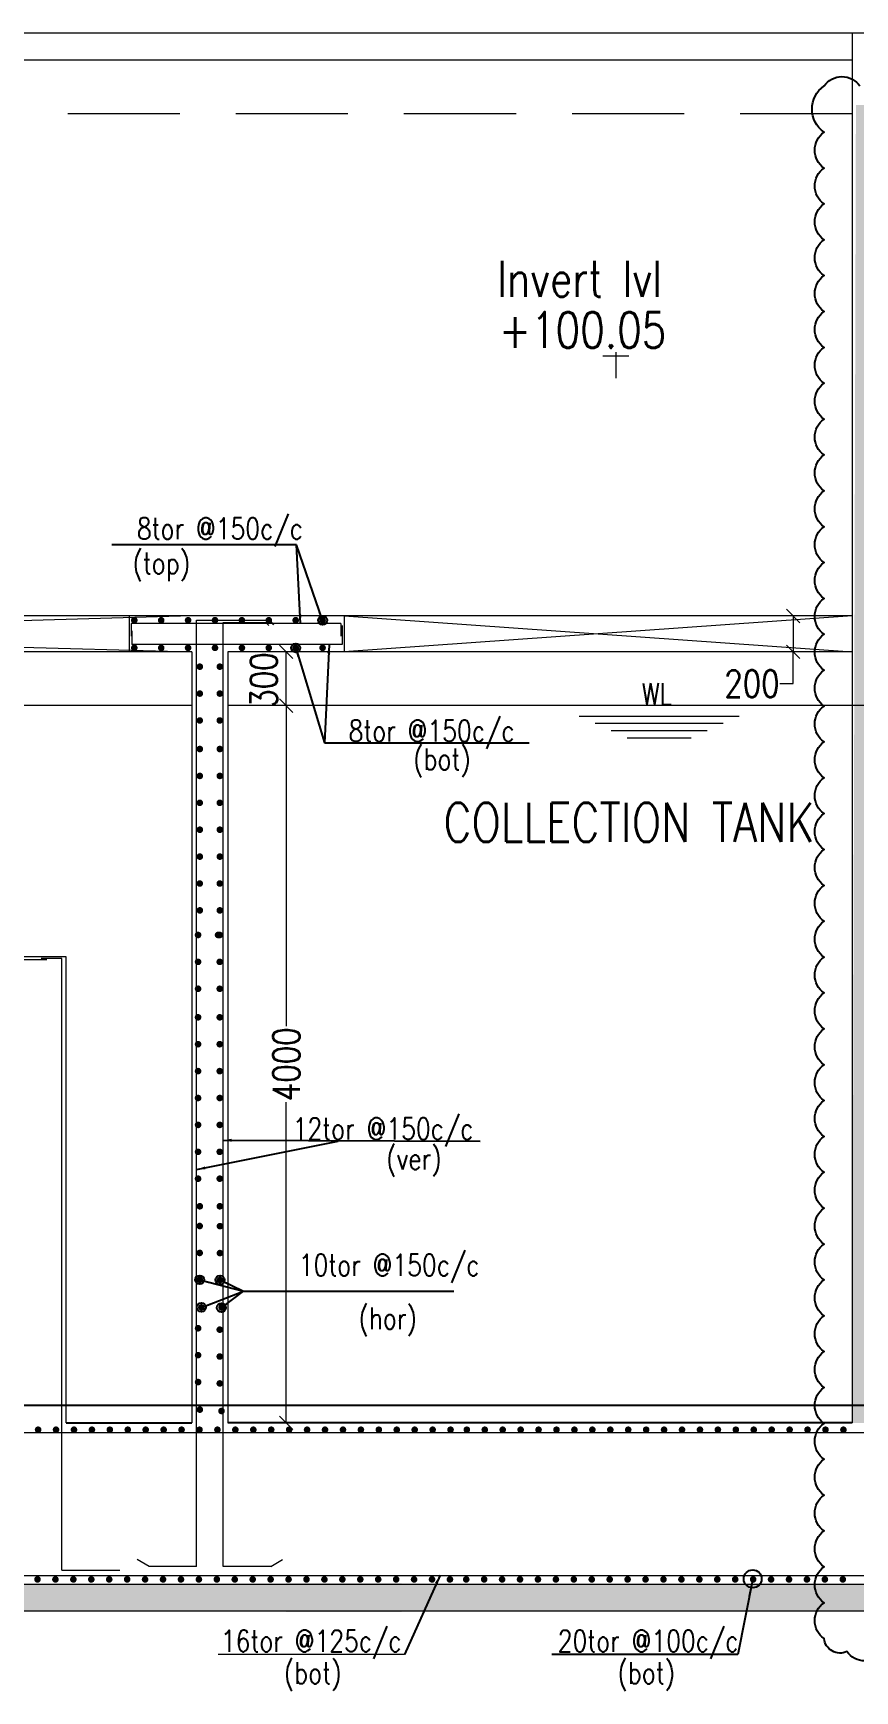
# Model space of a CAD drawing. Header units: millimetres. Extents: x -586673698 to -573385747, y -389867798 to -389752240.
# Drawn here: x -586602038 to -586597455, y -389859366 to -389850122 of the extents above; entities that cross this region are included whole.
import ezdxf
from ezdxf.enums import TextEntityAlignment as Align

# ---------------------------------------------------------------- set-up
doc = ezdxf.new("R2010")
doc.units = ezdxf.units.MM
doc.header["$LTSCALE"] = 100
doc.linetypes.add('( Hidden )', pattern=[0.375, 0.25, -0.125])
doc.linetypes.add('DASHED', pattern=[19.05, 12.7, -6.35])
for name, color, linetype, lineweight in [('dim', 11, 'Continuous', 13), ('FOOTING', 6, 'Continuous', 13), ('REIN', 1, 'Continuous', 20)]:
    doc.layers.add(name, color=color, linetype=linetype, lineweight=lineweight)
for name, color, linetype in [('DT-PL-SHAFT', 230, 'Continuous'), ('Layer1', 7, 'Continuous'), ('PL-TEXT', 241, 'Continuous'), ('text', 7, 'Continuous')]:
    doc.layers.add(name, color=color, linetype=linetype)
doc.styles.add('combine', font='romanc.shx', dxfattribs={"width": 0.8})
doc.styles.add('simplex-0.8', font='simplex.shx', dxfattribs={"width": 0.8})
doc.styles.add('TIMESNEWROMAN', font='times.ttf')
doc.dimstyles.new('75 ISO', dxfattribs={"dimtxt": 100, "dimasz": 75, "dimexe": 75, "dimexo": 0.7, "dimgap": 0.4, "dimtad": 0, "dimtoh": 1, "dimdec": 0, "dimdsep": 46, "dimtxsty": 'combine', "dimblk": 'OBLIQUE', "dimcen": 0, "dimclrd": 11, "dimclre": 2, "dimclrt": 4, "dimadec": 1, "dimazin": 2, "dimtfac": 1, "dimtdec": 0, "dimtmove": 2, "dimatfit": 3, "dimldrblk": 'OBLIQUE', "dimfxl": 0, "dimtolj": 1, "dimtzin": 0, "dimlwd": -1, "dimlwe": -1, "dimarcsym": 0})
doc.dimstyles.new('FOOTINF DIM', dxfattribs={"dimtxt": 250, "dimasz": 40, "dimexe": 50, "dimexo": 80, "dimgap": 35, "dimtad": 1, "dimtoh": 1, "dimdec": 0, "dimzin": 1, "dimdsep": 46, "dimtxsty": 'TIMESNEWROMAN', "dimblk": 'TICK', "dimcen": 2, "dimclrd": 7, "dimclre": 250, "dimclrt": 32, "dimadec": 1, "dimazin": 0, "dimtfac": 1, "dimtdec": 0, "dimtix": 1, "dimtmove": 1, "dimatfit": 3, "dimfxl": 0, "dimlwd": -1, "dimlwe": -1, "dimarcsym": 0})

# ---------------------------------------------------------------- blocks, each defined once
blk = doc.blocks.new('_Oblique')
at = {"color": 0, "linetype": 'ByBlock', "lineweight": -2}
blk.add_line((-0.5, -0.5), (0.5, 0.5), dxfattribs=at)
blk = doc.blocks.new('*D568')
at = {"layer": 'Defpoints', "color": 0, "transparency": 16777216}
for p in [(-586600626.1, -389853871.7), (-586600312.6, -389853871.7, 2.9), (-586600312.6, -389857871.6, 2.9)]:
    blk.add_point(p, dxfattribs=at)
at = {"layer": 'dim', "color": 2, "transparency": 16777216}
for p, q in [((-586600625.4, -389853871.7), (-586600676.1, -389853871.7)), ((-586600625.4, -389857871.6), (-586600676.1, -389857871.6))]:
    blk.add_line(p, q, dxfattribs=at)
at = {"layer": 'dim', "color": 11, "transparency": 16777216}
for p, q in [((-586600626.1, -389853871.7), (-586600626.1, -389855659.8)), ((-586600626.1, -389857871.6), (-586600626.1, -389856083.5))]:
    blk.add_line(p, q, dxfattribs=at)
at = {"layer": 'dim', "color": 11, "transparency": 16777216, "xscale": 75, "yscale": 75, "zscale": 75}
for p, rotation in [((-586600626.1, -389853871.7), 90), ((-586600626.1, -389857871.6), 270)]:
    blk.add_blockref('_Oblique', p, dxfattribs=dict(at, rotation=rotation))
at = {"layer": 'dim', "color": 4, "transparency": 16777216, "insert": (-586600626.1, -389855871.6), "char_height": 150, "attachment_point": 5, "rotation": 90, "style": 'simplex-0.8'}
blk.add_mtext('\\A1;4000', dxfattribs=at)
blk = doc.blocks.new('*D569')
at = {"layer": 'Defpoints', "color": 0, "transparency": 16777216}
for p in [(-586600626.1, -389853571.7), (-586600396.9, -389853571.7, 2.9), (-586600396.9, -389853871.7)]:
    blk.add_point(p, dxfattribs=at)
at = {"layer": 'dim', "color": 2, "transparency": 16777216}
for p, q in [((-586600625.4, -389853571.7), (-586600676.1, -389853571.7)), ((-586600625.4, -389853871.7), (-586600676.1, -389853871.7))]:
    blk.add_line(p, q, dxfattribs=at)
at = {"layer": 'dim', "color": 11, "transparency": 16777216}
blk.add_line((-586600626.1, -389853871.7), (-586600626.1, -389853571.7), dxfattribs=at)
at = {"layer": 'dim', "color": 11, "transparency": 16777216, "xscale": 75, "yscale": 75, "zscale": 75}
for p, rotation in [((-586600626.1, -389853571.7), 90), ((-586600626.1, -389853871.7), 270)]:
    blk.add_blockref('_Oblique', p, dxfattribs=dict(at, rotation=rotation))
at = {"layer": 'dim', "color": 4, "transparency": 16777216, "insert": (-586600751.3, -389853728.7), "char_height": 150, "attachment_point": 5, "rotation": 90, "style": 'simplex-0.8'}
blk.add_mtext('\\A1;300', dxfattribs=at)
blk = doc.blocks.new('TICK')
at = {"color": 13, "const_width": 0.1}
for points in [[(0, -3), (0, 3)], [(-2.121, -2.121), (2.121, 2.121)], [(-3, 0), (3, 0)]]:
    blk.add_lwpolyline(points, dxfattribs=at)
blk = doc.blocks.new('*D604')
at = {"layer": 'Defpoints', "color": 0, "transparency": 16777216}
for p in [(-586597490.5, -389853371.7, 6.1), (-586597799.4, -389853571.7), (-586597490.5, -389853571.7, 6.1)]:
    blk.add_point(p, dxfattribs=at)
at = {"layer": 'dim', "color": 2, "transparency": 16777216}
for p, q in [((-586597798.7, -389853371.7), (-586597849.4, -389853371.7)), ((-586597798.7, -389853571.7), (-586597849.4, -389853571.7))]:
    blk.add_line(p, q, dxfattribs=at)
at = {"layer": 'dim', "color": 11, "transparency": 16777216}
for p, q in [((-586597799.4, -389853371.7), (-586597799.4, -389853571.7)), ((-586597799.4, -389853748.9), (-586597799.4, -389853571.7)), ((-586597874.4, -389853748.9), (-586597799.4, -389853748.9))]:
    blk.add_line(p, q, dxfattribs=at)
at = {"layer": 'dim', "color": 11, "transparency": 16777216, "xscale": 75, "yscale": 75, "zscale": 75}
for p, rotation in [((-586597799.4, -389853371.7), 90), ((-586597799.4, -389853571.7), 270)]:
    blk.add_blockref('_Oblique', p, dxfattribs=dict(at, rotation=rotation))
at = {"layer": 'dim', "color": 4, "transparency": 16777216, "insert": (-586598029.1, -389853748.9), "char_height": 150, "attachment_point": 5, "style": 'simplex-0.8'}
blk.add_mtext('\\A1;200', dxfattribs=at)
blk = doc.blocks.new('*U537')
at = {"layer": 'REIN', "lineweight": 13, "const_width": 18.4}
blk.add_lwpolyline([(9.2, 0, -1), (-9.2, 0, -1)], format="xyb", close=True, dxfattribs=at)

msp = doc.modelspace()

# ---------------------------------------------------------------- hatches: boundary and pattern name
at = {"layer": 'dim', "lineweight": 5}
h = msp.add_hatch(dxfattribs=at)
h.set_pattern_fill('AR-CONC', color=8, angle=90)
h.set_pattern_definition([(320, (-586597128.01, -389423435.18), (-15.939086, -182.18467), [19.05, -209.55]), (265, (-586597128, -389423435.18), (191.056845, 35.24342), [15.24, -167.640584]), (10.451445, (-586597129.34, -389423450.36), (175.11775, -146.94125), [16.19001, -178.090245]), (316.1842, (-586597077.2, -389423435.18), (-42.04233, -271.07904), [28.575, -314.325]), (6.63556, (-586597080.7, -389423457.77), (247.42612, -237.40413), [24.28502, -267.1356]), (261.18415, (-586597077.2, -389423435.18), (247.42612, -237.40413), [22.85997, -251.45973]), (291, (-586597089.91, -389423460.58), (-102.2652, -151.61439), [19.05, -209.55]), (236, (-586597089.9, -389423460.58), (184.18797, -61.80203), [15.24, -167.64]), (341.451445, (-586597098.43, -389423473.21), (81.92277, -213.41642), [16.19001, -178.08994]), (307.5, (-586597128.01, -389423435.176), (84.555039, -3.088603), [0, -165.608, 0, -170.18, 0, -168.275]), (277.5, (-586597128.01, -389423435.18), (100.180575, -66.819663), [0, -97.028, 0, -161.798, 0, -64.135]), (237.5, (-586597128.01, -389423378.534), (-5.728744, -135.590595), [0, -63.5, 0, -198.12, 0, -262.89]), (227.5, (-586597128.01, -389423353.13), (25.42649, -148.12918), [0, -82.55, 0, -131.572, 0, -186.69])])
h.paths.add_polyline_path([(-586597152.8, -389857871.6), (-586597469.8, -389857871.6), (-586597449.4, -389850521.6), (-586597149.1, -389850521.6)])
h.paths.add_polyline_path([(-586597284.2, -389856591), (-586597284.2, -389856591), (-586597444.8, -389856591), (-586597444.8, -389856591), (-586597364.5, -389856591)], flags=16)
h = msp.add_hatch(dxfattribs=at)
h.set_pattern_fill('AR-CONC', color=8, angle=180)
h.set_pattern_definition([(50, (-587022902.16, -389858609.28), (182.18467, -15.939086), [19.05, -209.55]), (355, (-587022902.16, -389858609.28), (-35.24342, 191.056845), [15.24, -167.640584]), (100.451445, (-587022886.98, -389858610.61), (146.94125, 175.11775), [16.19001, -178.090245]), (46.1842, (-587022902.16, -389858558.48), (271.07904, -42.04233), [28.575, -314.325]), (96.63556, (-587022879.57, -389858562), (237.40413, 247.42612), [24.28502, -267.1356]), (351.18415, (-587022902.16, -389858558.48), (237.40413, 247.42612), [22.85997, -251.45973]), (21, (-587022876.76, -389858571.18), (151.61439, -102.2652), [19.05, -209.55]), (326, (-587022876.76, -389858571.18), (61.80203, 184.18797), [15.24, -167.64]), (71.451445, (-587022864.12, -389858579.7), (213.41642, 81.92277), [16.19001, -178.08994]), (37.5, (-587022902.16, -389858609.284), (3.088603, 84.555039), [0, -165.608, 0, -170.18, 0, -168.275]), (7.5, (-587022902.16, -389858609.28), (66.819663, 100.180575), [0, -97.028, 0, -161.798, 0, -64.135]), (327.5, (-587022958.8, -389858609.284), (135.590595, -5.728744), [0, -63.5, 0, -198.12, 0, -262.89]), (317.5, (-587022984.2, -389858609.28), (148.12918, 25.42649), [0, -82.55, 0, -131.572, 0, -186.69])])
h.paths.add_polyline_path([(-586599293.9, -389858771.6), (-586599293.9, -389858921.6), (-586609519, -389858921.6), (-586609519, -389858771.6)])
h.paths.add_polyline_path([(-586602808.3, -389858765.5), (-586603452.6, -389858765.5), (-586603452.6, -389858926.1), (-586602808.3, -389858926.1)], flags=9)
h = msp.add_hatch(dxfattribs=at)
h.set_pattern_fill('AR-CONC', color=8, angle=180)
h.set_pattern_definition([(50, (-587020076.6, -389858609.28), (182.18467, -15.939086), [19.05, -209.55]), (355, (-587020076.6, -389858609.28), (-35.24342, 191.056845), [15.24, -167.640584]), (100.451445, (-587020061.41, -389858610.61), (146.94125, 175.11775), [16.19001, -178.090245]), (46.1842, (-587020076.6, -389858558.48), (271.07904, -42.04233), [28.575, -314.325]), (96.63556, (-587020054, -389858562), (237.40413, 247.42612), [24.28502, -267.1356]), (351.18415, (-587020076.6, -389858558.48), (237.40413, 247.42612), [22.85997, -251.45973]), (21, (-587020051.2, -389858571.18), (151.61439, -102.2652), [19.05, -209.55]), (326, (-587020051.2, -389858571.18), (61.80203, 184.18797), [15.24, -167.64]), (71.451445, (-587020038.56, -389858579.7), (213.41642, 81.92277), [16.19001, -178.08994]), (37.5, (-587020076.59, -389858609.284), (3.088603, 84.555039), [0, -165.608, 0, -170.18, 0, -168.275]), (7.5, (-587020076.59, -389858609.28), (66.819663, 100.180575), [0, -97.028, 0, -161.798, 0, -64.135]), (327.5, (-587020133.235, -389858609.284), (135.590595, -5.728744), [0, -63.5, 0, -198.12, 0, -262.89]), (317.5, (-587020158.64, -389858609.28), (148.12918, 25.42649), [0, -82.55, 0, -131.572, 0, -186.69])])
h.paths.add_polyline_path([(-586594181.6, -389858771.6), (-586594181.6, -389858921.6), (-586606693.4, -389858921.6), (-586606693.4, -389858771.6)])
h.paths.add_polyline_path([(-586599982.7, -389858765.5), (-586600627.1, -389858765.5), (-586600627.1, -389858926.1), (-586599982.7, -389858926.1)])

# ---------------------------------------------------------------- linework, layer by layer
msp.add_line((-586613352.8, -389857771.6, -1278), (-586591900.4, -389857771.6, -1278))
at = {"color": 3}
for p, q in [((-586601852.7, -389857871.6, -655.6), (-586601152.3, -389857871.7, 1221.9)), ((-586597469.8, -389857871.6, 1263.5), (-586600952.7, -389857871.7, -1292.1))]:
    msp.add_line(p, q, dxfattribs=at)
at = {"color": 0, "elevation": -1258.3}
msp.add_lwpolyline([(-586597299.4, -389859146.2, -0.520567), (-586597499.4, -389859146.2, -0.520567), (-586597627.1, -389859073.9, -0.520567), (-586597627.1, -389858873.9, -0.520567), (-586597627.1, -389858673.9, -0.520567), (-586597627.1, -389858473.9, -0.520567), (-586597627.1, -389858273.9, -0.520567), (-586597627.1, -389858073.9, -0.520567), (-586597627.1, -389857873.9, -0.520567), (-586597627.1, -389857673.9, -0.520567), (-586597627.1, -389857473.9, -0.520567), (-586597627.1, -389857273.9, -0.520567), (-586597627.1, -389857073.9, -0.520567), (-586597627.1, -389856873.9, -0.520567), (-586597627.1, -389856673.9, -0.520567), (-586597627.1, -389856473.9, -0.520567), (-586597627.1, -389856273.9, -0.520567), (-586597627.1, -389856073.9, -0.520567), (-586597627.1, -389855873.9, -0.520567), (-586597627.1, -389855673.9, -0.520567), (-586597627.1, -389855473.9, -0.520567), (-586597627.1, -389855273.9, -0.520567), (-586597627.1, -389855073.9, -0.520567), (-586597627.1, -389854873.9, -0.520567), (-586597627.1, -389854673.9, -0.520567), (-586597627.1, -389854473.9, -0.520567), (-586597627.1, -389854273.9, -0.520567), (-586597627.1, -389854073.9, -0.520567), (-586597627.1, -389853873.9, -0.520567), (-586597627.1, -389853673.9, -0.520567), (-586597627.1, -389853473.9, -0.520567), (-586597627.1, -389853273.9, -0.520567), (-586597627.1, -389853073.9, -0.520567), (-586597627.1, -389852873.9, -0.520567), (-586597627.1, -389852673.9, -0.520567), (-586597627.1, -389852473.9, -0.520567), (-586597627.1, -389852273.9, -0.520567), (-586597627.1, -389852073.9, -0.520567), (-586597627.1, -389851873.9, -0.520567), (-586597627.1, -389851673.9, -0.520567), (-586597627.1, -389851473.9, -0.520567), (-586597627.1, -389851273.9, -0.520567), (-586597627.1, -389851073.9, -0.520567), (-586597627.1, -389850873.9, -0.520567), (-586597627.1, -389850673.9, -0.520567), (-586597627.1, -389850416.3, -0.520567), (-586597427.1, -389850416.3, -0.520567)], format="xyb", dxfattribs=at)
at = {"color": 11, "lineweight": 5, "elevation": -1282.2}
msp.add_lwpolyline([(-586599967.3, -389859162.4), (-586599967.3, -389859162.4), (-586601005.6, -389859162.4)], dxfattribs=at)
at = {"layer": 'dim'}
msp.add_line((-586599694.1, -389857136.8, -1281.9), (-586600864.1, -389857136.8, -1285.1), dxfattribs=at)
at = {"layer": 'DT-PL-SHAFT', "color": 8, "lineweight": 0, "ltscale": 5}
msp.add_line((-586608403.2, -389853371.7, -37.9), (-586601152.3, -389853571.7, -30.6), dxfattribs=at)
at = {"layer": 'DT-PL-SHAFT', "color": 8, "linetype": 'DASHED', "lineweight": 15, "ltscale": 25}
for p, q in [((-586601152.3, -389853371.7, -30.6), (-586608403.2, -389853571.7, -37.9)), ((-586600302.7, -389853371.7, -38.6), (-586597469.8, -389853571.7, -1289.9)), ((-586597469.8, -389853371.7, -1289.9), (-586600302.7, -389853571.7, -1295))]:
    msp.add_line(p, q, dxfattribs=at)
at = {"layer": 'DT-PL-SHAFT', "color": 3, "linetype": '( Hidden )', "lineweight": 15, "ltscale": 25, "elevation": -1292.9}
msp.add_lwpolyline([(-586597469.8, -389850571.6), (-586628603.3, -389850571.6)], dxfattribs=at)
at = {"layer": 'DT-PL-SHAFT', "color": 251, "lineweight": 15, "ltscale": 5, "true_color": 0x636466}
for points, elevation in [([(-586598788.5, -389851900.6), (-586598788.5, -389852046.3)], -1293), ([(-586598715.7, -389851923.4), (-586598861.4, -389851923.4)], -1290.1)]:
    msp.add_lwpolyline(points, dxfattribs=dict(at, elevation=elevation))
at = {"layer": 'DT-PL-SHAFT', "color": 8, "lineweight": 15, "ltscale": 5}
for points, elevation in [([(-586601152.7, -389853871.3), (-586613352.7, -389853871.3)], -1289.9), ([(-586597152.7, -389853871.7), (-586600952.7, -389853871.7)], -1289.9), ([(-586598992.4, -389853929.8), (-586598100.8, -389853929.8)], -1292.9), ([(-586598903.5, -389853970.2), (-586598189.7, -389853970.2)], -1292.9), ([(-586598814.6, -389854010.6), (-586598278.6, -389854010.6)], -1292.9), ([(-586598725.7, -389854050.9), (-586598367.5, -389854050.9)], -1292.9)]:
    msp.add_lwpolyline(points, dxfattribs=dict(at, elevation=elevation))
at = {"layer": 'FOOTING', "color": 3, "linetype": 'Continuous', "lineweight": 9, "ltscale": 0.8}
for p, q in [((-586597469.8, -389850121.6, -34.1), (-586597469.8, -389857871.6, 1263.5)), ((-586601502.4, -389853371.7, -1292.1), (-586601502.4, -389853571.7, -1292.1)), ((-586601052.3, -389853371.7, -36.8), (-586601052.3, -389853371.7, -36.8)), ((-586600302.7, -389853371.7, -38.6), (-586600302.7, -389853571.7, -38.7)), ((-586601152.3, -389853571.7, 1218.9), (-586601152.3, -389857871.7, 1221.9)), ((-586600952.7, -389853571.7, -1292.1), (-586600952.7, -389857871.7, -1292.1)), ((-586601852.7, -389855271.6, -708.1), (-586602152.7, -389855271.6, -708.1)), ((-586601852.7, -389857871.6, -655.6), (-586601852.7, -389855271.6, -708.1)), ((-586596552.7, -389858771.6, -1281), (-586613352.7, -389858771.6, -1292.8)), ((-586594181.6, -389858921.6, -1278), (-586613202.7, -389858921.6, -1289.7))]:
    msp.add_line(p, q, dxfattribs=at)
for points, elevation in [([(-586597152.7, -389850121.6), (-586628903.3, -389850121.6)], -1292.9), ([(-586597469.8, -389850271.6), (-586628603.3, -389850271.6)], -1292.9), ([(-586601039.7, -389853371.7), (-586613652.7, -389853371.7)], -1289.9), ([(-586597469.8, -389853371.7), (-586601051.9, -389853371.7)], -1289.9), ([(-586601152.7, -389853571.7), (-586610152.7, -389853571.7)], -1289.9), ([(-586597469.8, -389853571.7), (-586600952.7, -389853571.7)], -1289.9)]:
    msp.add_lwpolyline(points, dxfattribs=dict(at, elevation=elevation))
at = {"layer": 'REIN', "lineweight": 13}
for p, q in [((-586601126.8, -389858672.3, -26.6), (-586601126.8, -389853394.9, 1222.4)), ((-586601126.8, -389853394.9, 1222.4), (-586600719.7, -389853394.9, -1286.8)), ((-586600719.7, -389853394.9, -1286.8), (-586600698, -389853420.9, -1289.9)), ((-586600768.7, -389853414.3, -39.3), (-586601491.5, -389853414.3, -1300.7)), ((-586601491.5, -389853414.3, -1300.8), (-586601491.5, -389853483.8, -1300.8)), ((-586601487.1, -389853455, -1304.4), (-586601487.1, -389853530.7, -1304.4)), ((-586600321.8, -389853414.3, -41.2), (-586601019.3, -389853414.3, -39.2)), ((-586600977.3, -389858672.3, -2535.8), (-586600977.3, -389853407.8, -1286.7)), ((-586600977.3, -389853407.8, -1286.7), (-586600740.4, -389853407.8, -1286.7)), ((-586600740.4, -389853407.8, -1286.7), (-586600724, -389853425, -1289.9)), ((-586600321.8, -389853414.3, -41.2), (-586600321.8, -389853483.8, -41.2)), ((-586600313.8, -389853425.5, -44.8), (-586600313.8, -389853530.7, -44.3)), ((-586600760.7, -389853530.7, -42.4), (-586601487.1, -389853530.7, -1303.8)), ((-586600313.8, -389853530.7, -44.3), (-586601134.6, -389853530.7, 1217)), ((-586602127.7, -389855287.7, -708.1), (-586601961.3, -389855287.7, -708.1)), ((-586601877.7, -389855281.6, -708.1), (-586601993.1, -389855281.6, -708.1)), ((-586601877.7, -389858692, -1948.4), (-586601877.7, -389855281.6, -708.1)), ((-586594287.4, -389857928, -16.6), (-586613615.2, -389857925.9, 17.3)), ((-586601391.3, -389858672.3, -26.6), (-586601456.7, -389858633.2, -32.7)), ((-586600712.8, -389858672.3, -2532.7), (-586600647.4, -389858633.2, -2538.9)), ((-586614255.7, -389858722.3, -1322), (-586594313.3, -389858721.6, -5.9)), ((-586601877.7, -389858692, -1948.4), (-586601554, -389858692, -1948.4)), ((-586601126.8, -389858672.3, -26.6), (-586601391.3, -389858672.3, -26.6)), ((-586600712.8, -389858672.3, -2532.7), (-586600977.3, -389858672.3, -2532.7))]:
    msp.add_line(p, q, dxfattribs=at)
at = {"layer": 'REIN', "lineweight": 13, "const_width": 18.4}
for points, elevation in [([(-586601482.7, -389853395.4, 1), (-586601464.3, -389853395.4, 1)], -1296), ([(-586601332.7, -389853395.4, 1), (-586601314.3, -389853395.4, 1)], -1296), ([(-586601182.7, -389853395.4, 1), (-586601164.3, -389853395.4, 1)], -1296), ([(-586601032.7, -389853395.4, 1), (-586601014.3, -389853395.4, 1)], -1296), ([(-586600882.7, -389853395.4, 1), (-586600864.3, -389853395.4, 1)], -1296), ([(-586600732.7, -389853395.4, 1), (-586600714.3, -389853395.4, 1)], -1296), ([(-586600582.7, -389853395.4, 1), (-586600564.3, -389853395.4, 1)], -1296), ([(-586600432.7, -389853395.4, 1), (-586600414.3, -389853395.4, 1)], -1296), ([(-586601482.7, -389853549.5, 1), (-586601464.3, -389853549.5, 1)], -1296), ([(-586601332.7, -389853549.5, 1), (-586601314.3, -389853549.5, 1)], -1296), ([(-586601182.7, -389853549.5, 1), (-586601164.3, -389853549.5, 1)], -1296), ([(-586601032.7, -389853549.5, 1), (-586601014.3, -389853549.5, 1)], -1296), ([(-586600882.7, -389853549.5, 1), (-586600864.3, -389853549.5, 1)], -1296), ([(-586600732.7, -389853549.5, 1), (-586600714.3, -389853549.5, 1)], -1296), ([(-586600582.7, -389853549.5, 1), (-586600564.3, -389853549.5, 1)], -1296), ([(-586600432.7, -389853549.5, 1), (-586600414.3, -389853549.5, 1)], -1296), ([(-586601117.4, -389853654.4, 1), (-586601099, -389853654.4, 1)], -5.7), ([(-586601005.9, -389853654.4, 1), (-586600987.5, -389853654.4, 1)], -5.7), ([(-586601117.4, -389853804.4, 1), (-586601099, -389853804.4, 1)], -5.7), ([(-586601005.9, -389853804.4, 1), (-586600987.5, -389853804.4, 1)], -5.7), ([(-586601117.4, -389853954.4, 1), (-586601099, -389853954.4, 1)], -5.7), ([(-586601005.9, -389853954.4, 1), (-586600987.5, -389853954.4, 1)], -5.7), ([(-586601117.4, -389854113.6, 1), (-586601099, -389854113.6, 1)], -5.7), ([(-586601005.9, -389854113.6, 1), (-586600987.5, -389854113.6, 1)], -5.7), ([(-586601117.4, -389854263.6, 1), (-586601099, -389854263.6, 1)], -5.7), ([(-586601005.9, -389854263.6, 1), (-586600987.5, -389854263.6, 1)], -5.7), ([(-586601117.4, -389854413.6, 1), (-586601099, -389854413.6, 1)], -5.7), ([(-586601005.9, -389854413.6, 1), (-586600987.5, -389854413.6, 1)], -5.7), ([(-586601117.4, -389854563.6, 1), (-586601099, -389854563.6, 1)], -5.7), ([(-586601005.9, -389854563.6, 1), (-586600987.5, -389854563.6, 1)], -5.7), ([(-586601117.4, -389854713.6, 1), (-586601099, -389854713.6, 1)], -5.7), ([(-586601005.9, -389854713.6, 1), (-586600987.5, -389854713.6, 1)], -5.7), ([(-586601117.4, -389854863.6, 1), (-586601099, -389854863.6, 1)], -5.7), ([(-586601005.9, -389854863.6, 1), (-586600987.5, -389854863.6, 1)], -5.7), ([(-586601117.4, -389855013.4, 1), (-586601099, -389855013.4, 1)], -5.7), ([(-586601117.4, -389855013.6, 1), (-586601099, -389855013.6, 1)], -5.7), ([(-586601005.9, -389855013.4, 1), (-586600987.5, -389855013.4, 1)], -5.7), ([(-586601005.9, -389855013.6, 1), (-586600987.5, -389855013.6, 1)], -5.7), ([(-586601127, -389855150.5, 1), (-586601108.6, -389855150.5, 1)], 792.9), ([(-586601127, -389855150.5, 1), (-586601108.6, -389855150.5, 1)], 792.9), ([(-586601015.5, -389855150.5, 1), (-586600997.1, -389855150.5, 1)], 792.9), ([(-586601006.3, -389855150.5, 1), (-586600987.9, -389855150.5, 1)], 792.9), ([(-586601127, -389855300.5, 1), (-586601108.6, -389855300.5, 1)], 792.9), ([(-586601006.3, -389855300.5, 1), (-586600987.9, -389855300.5, 1)], 792.9), ([(-586601127, -389855450.5, 1), (-586601108.6, -389855450.5, 1)], 792.9), ([(-586601006.3, -389855450.5, 1), (-586600987.9, -389855450.5, 1)], 792.9), ([(-586601127, -389855609.7, 1), (-586601108.6, -389855609.7, 1)], 792.9), ([(-586601006.3, -389855609.7, 1), (-586600987.9, -389855609.7, 1)], 792.9), ([(-586601127, -389855759.7, 1), (-586601108.6, -389855759.7, 1)], 792.9), ([(-586601006.3, -389855759.7, 1), (-586600987.9, -389855759.7, 1)], 792.9), ([(-586601127, -389855909.7, 1), (-586601108.6, -389855909.7, 1)], 792.9), ([(-586601006.3, -389855909.7, 1), (-586600987.9, -389855909.7, 1)], 792.9), ([(-586601127, -389856059.7, 1), (-586601108.6, -389856059.7, 1)], 792.9), ([(-586601006.3, -389856059.7, 1), (-586600987.9, -389856059.7, 1)], 792.9), ([(-586601127, -389856209.7, 1), (-586601108.6, -389856209.7, 1)], 792.9), ([(-586601006.3, -389856209.7, 1), (-586600987.9, -389856209.7, 1)], 792.9), ([(-586601127, -389856359.7, 1), (-586601108.6, -389856359.7, 1)], 792.9), ([(-586601006.3, -389856359.7, 1), (-586600987.9, -389856359.7, 1)], 792.9), ([(-586601127, -389856509.6, 1), (-586601108.6, -389856509.6, 1)], 792.9), ([(-586601127, -389856509.7, 1), (-586601108.6, -389856509.7, 1)], 792.9), ([(-586601006.3, -389856509.6, 1), (-586600987.9, -389856509.6, 1)], 792.9), ([(-586601006.3, -389856509.7, 1), (-586600987.9, -389856509.7, 1)], 792.9), ([(-586601117.4, -389856663.4, 1), (-586601099, -389856663.4, 1)], -5.7), ([(-586601005.9, -389856663.4, 1), (-586600987.5, -389856663.4, 1)], -5.7), ([(-586601118.1, -389856773.5, 1), (-586601099.7, -389856773.5, 1)], -1295.1), ([(-586601005.1, -389856774.5, 1), (-586600986.7, -389856774.5, 1)], -1295.1), ([(-586601118.1, -389856923.5, 1), (-586601099.7, -389856923.5, 1)], -1295.1), ([(-586601005.1, -389856924.5, 1), (-586600986.7, -389856924.5, 1)], -1295.1), ([(-586601118.1, -389857073.5, 1), (-586601099.7, -389857073.5, 1)], -1295.1), ([(-586601005.1, -389857074.5, 1), (-586600986.7, -389857074.5, 1)], -1295.1), ([(-586601108.5, -389857227.2, 1), (-586601090.1, -389857227.2, 1)], -2093.7), ([(-586600995.5, -389857228.2, 1), (-586600977.1, -389857228.2, 1)], -2093.7), ([(-586601126.8, -389857343.7, 1), (-586601108.4, -389857343.7, 1)], 200.1), ([(-586601006.2, -389857351.3, 1), (-586600987.8, -389857351.3, 1)], -1295.1), ([(-586601126.8, -389857493.7, 1), (-586601108.4, -389857493.7, 1)], 200.1), ([(-586601006.2, -389857501.3, 1), (-586600987.8, -389857501.3, 1)], -1295.1), ([(-586601126.8, -389857643.7, 1), (-586601108.4, -389857643.7, 1)], 200.1), ([(-586601006.2, -389857651.3, 1), (-586600987.8, -389857651.3, 1)], -1295.1), ([(-586601117.2, -389857797.4, 1), (-586601098.8, -389857797.4, 1)], -598.5), ([(-586600996.6, -389857805, 1), (-586600978.2, -389857805, 1)], -2093.7)]:
    msp.add_lwpolyline(points, format="xyb", close=True, dxfattribs=dict(at, elevation=elevation))

# ---------------------------------------------------------------- block references
at = {"layer": 'Layer1', "color": 0, "linetype": 'ByBlock', "lineweight": -2, "extrusion": (0, 0, -1), "zscale": -1}
for p in [(586602009.9, -389857909.5), (586601909.9, -389857909.5), (586601809.9, -389857909.5), (586601709.9, -389857909.5), (586601609.9, -389857909.5), (586601509.9, -389857909.5), (586601409.9, -389857909.5), (586601309.9, -389857909.5), (586601209.9, -389857909.5), (586601109.9, -389857909.5), (586601009.9, -389857909.5), (586600909.9, -389857909.5), (586600809.9, -389857909.5), (586600709.9, -389857909.5), (586600609.9, -389857909.5), (586600509.9, -389857909.5), (586600409.9, -389857909.5), (586600309.9, -389857909.5), (586600209.9, -389857909.5), (586600109.9, -389857909.5), (586600009.9, -389857909.5), (586599909.9, -389857909.5), (586599809.9, -389857909.5), (586599709.9, -389857909.5), (586599619.1, -389857909.5), (586599519.1, -389857909.5), (586599419.1, -389857909.5), (586599419.1, -389857909.5), (586599319.1, -389857909.5), (586599219.1, -389857909.5), (586599119.1, -389857909.5), (586599019.1, -389857909.5), (586598919.1, -389857909.5), (586598819.1, -389857909.5), (586598719.1, -389857909.5), (586598619.1, -389857909.5), (586598519.1, -389857909.5), (586598419.1, -389857909.5), (586598319.1, -389857909.5), (586598219.1, -389857909.5), (586598119.1, -389857909.5), (586598019.1, -389857909.5), (586597919.1, -389857909.5), (586597819.1, -389857909.5), (586597719.1, -389857909.5), (586597619.1, -389857909.5), (586597519.1, -389857909.5), (586602013.3, -389858744.2), (586601913.3, -389858744.2), (586601813.3, -389858744.2), (586601713.3, -389858744.2), (586601613.3, -389858744.2), (586601513.3, -389858744.2), (586601413.3, -389858744.2), (586601313.3, -389858744.2), (586601213.3, -389858744.2), (586601113.3, -389858744.2), (586601013.3, -389858744.2), (586600913.3, -389858744.2), (586600813.3, -389858744.2), (586600713.3, -389858744.2), (586600613.3, -389858744.2), (586600513.3, -389858744.2), (586600413.3, -389858744.2), (586600313.3, -389858744.2), (586600213.3, -389858744.2), (586600113.3, -389858744.2), (586600013.3, -389858744.2), (586599913.3, -389858744.2), (586599813.3, -389858744.2), (586599713.3, -389858744.2), (586599622.5, -389858744.2), (586599522.5, -389858744.2), (586599422.5, -389858744.2), (586599422.5, -389858744.2), (586599322.5, -389858744.2), (586599222.5, -389858744.2), (586599122.5, -389858744.2), (586599022.5, -389858744.2), (586598922.5, -389858744.2), (586598822.5, -389858744.2), (586598722.5, -389858744.2), (586598622.5, -389858744.2), (586598522.5, -389858744.2), (586598422.5, -389858744.2), (586598322.5, -389858744.2), (586598222.5, -389858744.2), (586598122.5, -389858744.2), (586598022.5, -389858744.2), (586597922.5, -389858744.2), (586597822.5, -389858744.2), (586597722.5, -389858744.2), (586597622.5, -389858744.2), (586597522.5, -389858744.2)]:
    msp.add_blockref('*U537', p, dxfattribs=at)

# ---------------------------------------------------------------- texts
at = {"layer": 'DT-PL-SHAFT', "color": 140, "lineweight": 15, "style": 'simplex-0.8', "width": 0.8}
msp.add_text('COLLECTION TANK', height=217.152, dxfattribs=at).set_placement((-586599749.7, -389854631.3, -36.5))
at = {"layer": 'PL-TEXT', "lineweight": 15, "char_height": 200, "width": 15478.707, "attachment_point": 5, "style": 'simplex-0.8'}
for s, insert in [('Invert lvl', (-586598990.2, -389851491.5, -42)), ('+100.05', (-586598973.1, -389851777, -42))]:
    msp.add_mtext(s, dxfattribs=dict(at, insert=insert))
at = {"layer": 'text', "color": 4, "style": 'simplex-0.8', "width": 0.8}
for s, height, p in [('8tor @150c/c', 119.993, (-586600533.4, -389852980.1, -45.5)), ('(top)', 119.99, (-586601162.5, -389853173.1, -43.1)), ('8tor @150c/c', 119.993, (-586599352.8, -389854108.3, -43.1)), ('(bot)', 119.99, (-586599597.9, -389854266.1, -39.9)), ('12tor @150c/c', 119.993, (-586599582.2, -389856326.9, -43)), ('(ver)', 119.99, (-586599760.3, -389856494, -39.8)), ('10tor @150c/c', 119.993, (-586599548.3, -389857086.9, -35.5)), ('(hor)', 119.99, (-586599898.2, -389857383.9, -35.5)), ('16tor @125c/c', 119.993, (-586599982.6, -389859183.1, -1292.9)), ('20tor @100c/c', 119.993, (-586598104.1, -389859183.1, -1292.9)), ('(bot)', 119.99, (-586600318.7, -389859361.6, -1292.9)), ('(bot)', 119.99, (-586598458.5, -389859361.6, -1292.9))]:
    msp.add_text(s, height=height, dxfattribs=at).set_placement(p, align=Align.BOTTOM_RIGHT)
at = {"layer": 'text', "color": 4, "insert": (-586598559, -389853805.5, -33.6), "char_height": 119.99, "width": 15478.707, "attachment_point": 5, "style": 'simplex-0.8'}
msp.add_mtext('WL', dxfattribs=at)

# ---------------------------------------------------------------- dimensions: what is measured, and where the dimension line sits
at = {"layer": 'dim'}
for base, p1, p2, override, picture, middle, dimtype in [((-586597799.4, -389853571.7, -39.7), (-586597490.5, -389853371.7, -33.6), (-586597490.5, -389853571.7, -33.6), {"dimtxt": 150, "dimexe": 50, "dimtxsty": 'simplex-0.8', "dimtmove": 1, "dimfxl": 0.7, "dimfxlon": 1}, '*D604', (-586597812, -389853748.9, -39.7), 160), ((-586600626.1, -389853571.7, -39.7), (-586600396.9, -389853871.7, -39.7), (-586600396.9, -389853571.7, -36.8), {"dimtxt": 150, "dimexe": 50, "dimtxsty": 'simplex-0.8', "dimtmove": 1}, '*D569', (-586600751.3, -389853728.7, -39.7), 161)]:
    dim = msp.add_linear_dim(base=base, p1=p1, p2=p2, angle=90, dimstyle='75 ISO', override=override, dxfattribs=at)
    dim.commit()
    dim.dimension.update_dxf_attribs({"geometry": picture, "text_midpoint": middle, "dimtype": dimtype})
dim = msp.add_aligned_dim(p1=(-586600312.6, -389857871.6, -39.2), p2=(-586600312.6, -389853871.7, -39.2), distance=313.5, dimstyle='75 ISO', override={"dimtxt": 150, "dimexe": 50, "dimtxsty": 'simplex-0.8', "dimtmove": 1, "dimfxl": 0.7, "dimfxlon": 1}, dxfattribs=at)
dim.commit()
dim.dimension.update_dxf_attribs({"geometry": '*D568', "text_midpoint": (-586600626.1, -389855871.6, -42.1)})

# ---------------------------------------------------------------- leaders
at = {"color": 13, "lineweight": 5}
for points, override in [([(-586600423.5, -389853395.4, -1296), (-586600569.3, -389852974.1, -1296), (-586601598.6, -389852974.1, -1296)], {"dimasz": 50, "dimtad": 0, "dimclrd": 11, "dimldrblk": 'Origin', "dimfxl": 100, "dimfxlon": 1, "dimarcsym": 1}), ([(-586600546.7, -389853414.3, -1292.3), (-586600569.3, -389852974.1, -1292.3)], {"dimasz": 50, "dimtad": 0, "dimclrd": 11, "dimfxl": 100, "dimfxlon": 1, "dimarcsym": 1}), ([(-586600573.5, -389853549.5, -1296), (-586600412.2, -389854079.2, -1296), (-586599271.2, -389854079.2, -1296)], {"dimasz": 50, "dimtad": 0, "dimclrd": 11, "dimldrblk": 'Origin', "dimfxl": 100, "dimfxlon": 1, "dimarcsym": 1}), ([(-586600387.1, -389853530.7, -1292.3), (-586600412.2, -389854079.2, -1292.3)], {"dimasz": 50, "dimtad": 0, "dimclrd": 11, "dimfxl": 100, "dimfxlon": 1, "dimarcsym": 1}), ([(-586601127.1, -389856459.2, -1290.7), (-586600336.4, -389856301.1, -1290.7)], {"dimasz": 50, "dimtad": 0, "dimclrd": 11, "dimfxl": 100, "dimfxlon": 1, "dimarcsym": 1}), ([(-586600980, -389856295, -1293.7), (-586599544.5, -389856301.1, -1293.7)], {"dimasz": 50, "dimtad": 0, "dimclrd": 11, "dimfxl": 100, "dimfxlon": 1, "dimarcsym": 1}), ([(-586601108.9, -389857073.5, -1285.1), (-586600864.1, -389857136.8, -1285.1), (-586599772.7, -389857136.8, -1285.1)], {"dimasz": 50, "dimtad": 0, "dimclrd": 11, "dimldrblk": 'Origin', "dimfxl": 100, "dimfxlon": 1, "dimarcsym": 1}), ([(-586600995.3, -389857073.9, -1281.9), (-586600864.1, -389857136.8, -1281.9), (-586599691.7, -389857136.8, -1281.9)], {"dimasz": 50, "dimtad": 0, "dimclrd": 11, "dimldrblk": 'Origin', "dimfxl": 100, "dimfxlon": 1, "dimarcsym": 1}), ([(-586601099.3, -389857227.2, -1285.1), (-586600864.1, -389857136.8, -1285.1)], {"dimasz": 50, "dimtad": 0, "dimclrd": 11, "dimldrblk": 'Origin', "dimfxl": 100, "dimfxlon": 1, "dimarcsym": 1}), ([(-586600987.6, -389857229, -1281.9), (-586600864.1, -389857136.8, -1281.9)], {"dimasz": 50, "dimtad": 0, "dimclrd": 11, "dimldrblk": 'Origin', "dimfxl": 100, "dimfxlon": 1, "dimarcsym": 1}), ([(-586599768.4, -389858720.7, -1278.5), (-586599967.3, -389859162.4, -1278.5)], {"dimasz": 50, "dimtad": 0, "dimclrd": 11, "dimfxl": 100, "dimfxlon": 1, "dimarcsym": 1}), ([(-586598025, -389858741.1, -1282.2), (-586598107.1, -389859162.4, -1282.2), (-586599145.3, -389859162.4, -1282.2)], {"dimasz": 100, "dimtad": 0, "dimclrd": 11, "dimldrblk": 'Origin', "dimfxl": 100, "dimfxlon": 1, "dimarcsym": 1})]:
    msp.add_leader(points, dimstyle='FOOTINF DIM', override=override, dxfattribs=at)

doc.saveas('drawing.dxf')
